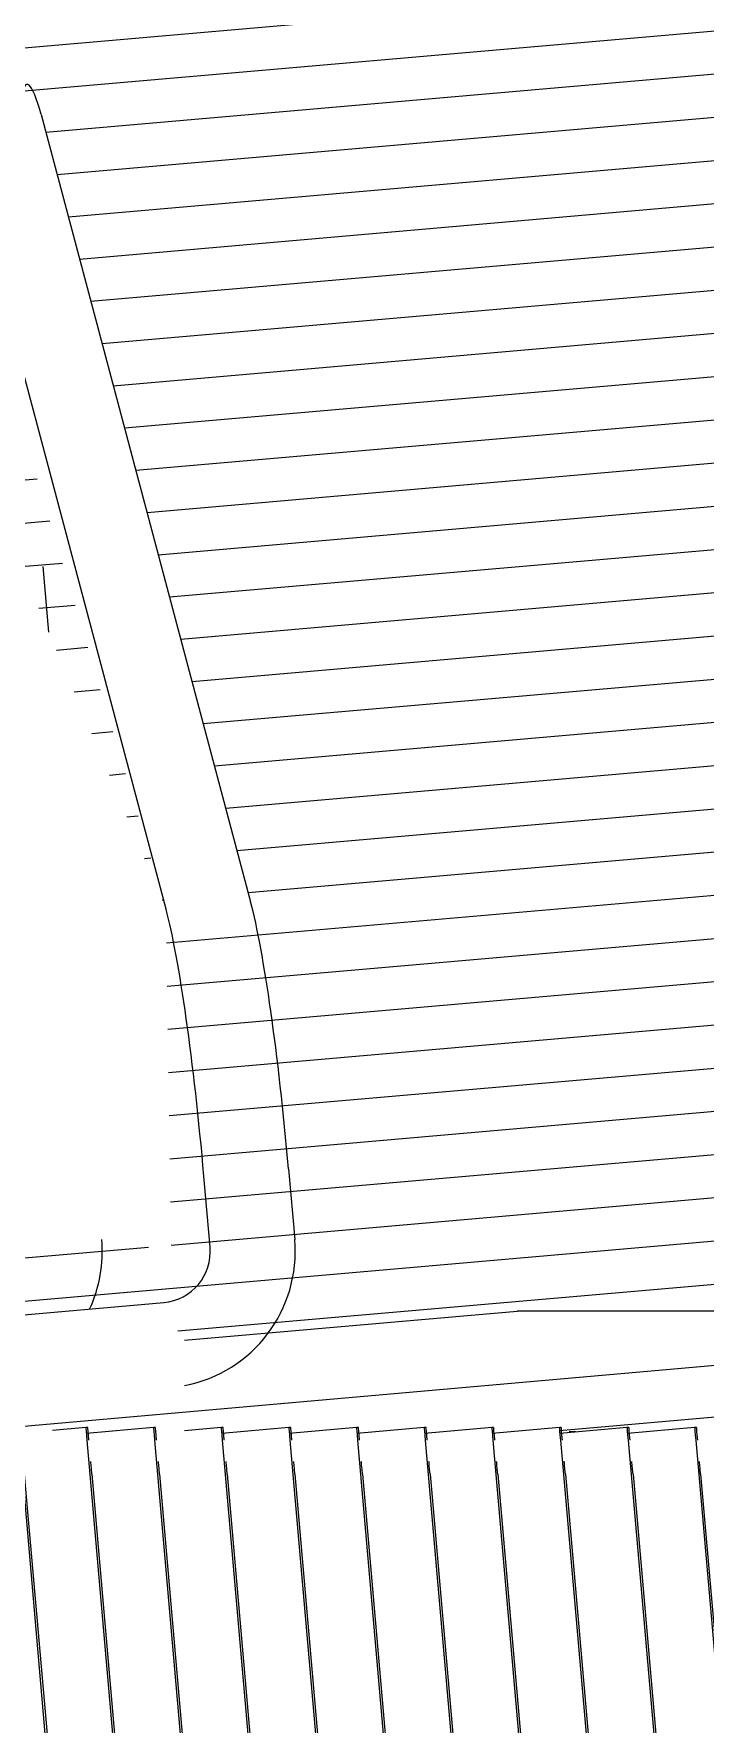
# Model space of a CAD drawing. Header units: millimetres. Extents: x 4237772 to 4686020, y -673 to 29459.
# Drawn here: x 4322962.8 to 4323002.2, y 16834.7 to 16933.9 of the extents above; entities that cross this region are included whole.
import ezdxf

# ---------------------------------------------------------------- set-up
doc = ezdxf.new("R2010")
doc.units = ezdxf.units.MM
doc.layers.add('A-ROOF-PATT', color=132, linetype='Continuous', lineweight=5)
doc.layers.add('Q-SPCQ', color=91, linetype='Continuous', lineweight=5)

# ---------------------------------------------------------------- blocks, each defined once
blk = doc.blocks.new('Static Line_Sayfa_Metal Deck_Pan Mount - Up to 15 _ pitch - Max 2 Users-1865617-SECTION - GRIDS C4-C5')
at = {"layer": 'Q-SPCQ'}
for p, q in [((4322963.264, 16929.132), (4322975.555, 16882.974)), ((4322970.593, 16882.538), (4322958.302, 16928.696)), ((4322963.719, 16898.775), (4322963.383, 16902.632)), ((4322973.176, 16862.719), (4322972.814, 16866.869)), ((4322977.776, 16867.305), (4322978.138, 16863.155)), ((4322951.337, 16857.79), (4322970.459, 16859.469)), ((4323039.239, 16858.966), (4322957.976, 16851.829)), ((4322971.666, 16857.25), (4322991.194, 16858.965)), ((4323039.239, 16858.966), (4322991.194, 16858.965)), ((4322993.684, 16851.954), (4323037.414, 16855.794))]:
    blk.add_line(p, q, dxfattribs=at)
for centre, major_axis, ratio, start_param, end_param in [((4322963.962, 16913.463), (-1.531, 17.433), 0.086705, 5.821787, 6.581005), ((4322971.291, 16866.869), (-1.531, 17.433), 0.086705, 4.70498, 5.821787), ((4322976.253, 16867.305), (-1.531, 17.433), 0.086705, 4.704776, 5.821787), ((4322958.884, 16862.458), (0, 8), 0.996205, 4.276038, 4.799636), ((4322970.199, 16862.458), (0, 3), 0.996205, 3.22884, 4.799636), ((4322970.199, 16862.458), (0, 8), 0.996205, 3.328477, 4.799636)]:
    blk.add_ellipse(centre, major_axis=major_axis, ratio=ratio, start_param=start_param, end_param=end_param, dxfattribs=at)
blk = doc.blocks.new('Static Line_Sayfa_Metal Deck_Pan Mount - Up to 15 _ pitch - Max 2 Users-1847625-SECTION - GRIDS C4-C5')
at = {"layer": 'Q-SPCQ'}
for p, q in [((4322965.887, 16852.133), (4322963.925, 16851.961)), ((4322966.002, 16852.133), (4322965.887, 16852.133)), ((4322969.856, 16852.133), (4322965.918, 16851.788)), ((4322969.97, 16852.133), (4322969.856, 16852.133)), ((4322973.824, 16852.133), (4322971.666, 16851.944)), ((4322973.939, 16852.133), (4322973.824, 16852.133)), ((4322977.792, 16852.133), (4322973.855, 16851.788)), ((4322977.907, 16852.133), (4322977.792, 16852.133)), ((4322981.761, 16852.133), (4322977.823, 16851.788)), ((4322981.876, 16852.133), (4322981.761, 16852.133)), ((4322985.729, 16852.133), (4322981.792, 16851.788)), ((4322985.844, 16852.133), (4322985.729, 16852.133)), ((4322989.697, 16852.133), (4322985.76, 16851.788)), ((4322989.812, 16852.133), (4322989.697, 16852.133)), ((4322993.666, 16852.133), (4322989.729, 16851.788)), ((4322993.781, 16852.133), (4322993.666, 16852.133)), ((4322997.634, 16852.133), (4322993.697, 16851.788)), ((4322994.239, 16851.898), (4322994.621, 16851.898)), ((4322997.749, 16852.133), (4322997.634, 16852.133)), ((4323001.603, 16852.133), (4322997.665, 16851.788)), ((4323001.718, 16852.133), (4323001.603, 16852.133)), ((4322961.984, 16851.385), (4322965.999, 16805.391)), ((4322965.952, 16851.385), (4322969.968, 16805.391)), ((4322969.92, 16851.385), (4322973.966, 16805.053)), ((4322973.889, 16851.385), (4322977.904, 16805.398)), ((4322977.857, 16851.385), (4322981.842, 16805.742)), ((4322981.825, 16851.385), (4322985.78, 16806.087)), ((4322985.794, 16851.385), (4322989.719, 16806.431)), ((4322989.762, 16851.385), (4322993.657, 16806.776)), ((4322993.731, 16851.385), (4322997.595, 16807.12)), ((4322997.699, 16851.385), (4323001.917, 16803.071)), ((4323001.667, 16851.385), (4323005.886, 16803.071)), ((4322962.273, 16849.393), (4322966.131, 16805.391)), ((4322966.241, 16849.393), (4322970.099, 16805.391)), ((4322970.21, 16849.393), (4322974.096, 16805.064)), ((4322974.178, 16849.393), (4322978.034, 16805.409)), ((4322978.147, 16849.393), (4322981.972, 16805.753)), ((4322982.115, 16849.393), (4322985.91, 16806.098)), ((4322986.083, 16849.393), (4322989.849, 16806.443)), ((4322990.052, 16849.393), (4322993.787, 16806.787)), ((4322994.02, 16849.393), (4322997.725, 16807.132)), ((4322997.988, 16849.393), (4323002.224, 16801.078)), ((4323001.957, 16849.393), (4323006.173, 16801.299))]:
    blk.add_line(p, q, dxfattribs=at)
for centre, start_param, end_param in [((4322965.974, 16851.137), 0, 1.318576), ((4322966.089, 16851.137), 4.964488, 6.283124), ((4322969.943, 16851.137), 0, 1.318576), ((4322970.058, 16851.137), 4.964488, 6.283126), ((4322973.911, 16851.137), 0, 1.318576), ((4322974.026, 16851.137), 4.964488, 6.283124), ((4322977.879, 16851.137), 0, 1.318576), ((4322977.994, 16851.137), 4.964488, 6.283124), ((4322981.848, 16851.137), 0, 1.318576), ((4322981.963, 16851.137), 4.964488, 6.283124), ((4322985.816, 16851.137), 0, 1.318576), ((4322985.931, 16851.137), 4.964488, 6.283124), ((4322989.785, 16851.137), 0, 1.318576), ((4322989.9, 16851.137), 4.964488, 6.283124), ((4322993.753, 16851.137), 0, 1.318576), ((4322993.868, 16851.137), 4.964488, 6.283124), ((4322997.721, 16851.137), 0, 1.318577), ((4322997.836, 16851.137), 4.964488, 6.283125), ((4323001.69, 16851.137), 0, 1.318576), ((4323001.805, 16851.137), 4.964488, 6.283125), ((4322966.262, 16849.144), 4.964488, 6.283125), ((4322970.231, 16849.144), 4.964488, 6.283125), ((4322974.199, 16849.144), 4.964488, 6.283125), ((4322978.168, 16849.144), 4.964488, 6.283125), ((4322982.136, 16849.144), 4.964488, 6.283125), ((4322986.104, 16849.144), 4.964488, 6.283125), ((4322990.073, 16849.144), 4.964488, 6.283125), ((4322994.041, 16849.144), 4.964488, 6.283125), ((4322998.01, 16849.144), 4.964488, 6.283125), ((4323001.978, 16849.144), 4.964488, 6.283125)]:
    blk.add_ellipse(centre, major_axis=(-0.087, 0.996), ratio=0.00069, start_param=start_param, end_param=end_param, dxfattribs=at)

msp = doc.modelspace()

# ---------------------------------------------------------------- hatches: boundary and pattern name
at = {"layer": 'A-ROOF-PATT'}
h = msp.add_hatch(dxfattribs=at)
h.set_pattern_fill('FP_8', color=256, style=0, pattern_type=2)
h.set_pattern_definition([(4.981, (-228585.203, -385739.019), (0.0097379167, 2.5354203988), [])])
h.paths.add_polyline_path([(4321452.809, 16841.744), (4321651.289, 16859.174), (4321640.651, 16856.973), (4321665.868, 16858.427), (4321670.283, 16818.171), (4321455.569, 16800.74), (4321453.057, 16840.121)])
h.paths.add_polyline_path([(4312697.846, 15911.582), (4322758.776, 16788.502), (4322755.13, 16834.64), (4322837.858, 16843.424), (4322839.188, 16848.459), (4322842.007, 16850.484), (4322841.545, 16855.76), (4322852.512, 16857.508), (4322851.555, 16859.813), (4322847.552, 16860.069), (4322844.968, 16863.65), (4322850.53, 16866.872), (4322853.176, 16867.524), (4322853.619, 16868.57), (4322861.194, 16870.971), (4322870.799, 16866.472), (4322872.828, 16866.872), (4322874.341, 16866.872), (4322876.796, 16866.872), (4322878.857, 16866.358), (4322880.764, 16866.872), (4322882.277, 16866.872), (4322884.733, 16866.872), (4322886.246, 16866.872), (4322888.701, 16866.872), (4322890.628, 16871.026), (4322889.265, 16875.821), (4322885.252, 16875.47), (4322881.28, 16921.628), (4322885.605, 16922.064), (4322884.361, 16927.676), (4322888.12, 16929.044), (4322886.653, 16917.511), (4322889.569, 16917.503), (4322890.865, 16917.532), (4322893.538, 16917.503), (4322894.833, 16917.532), (4322897.506, 16917.503), (4322898.801, 16917.532), (4322901.474, 16917.503), (4322902.77, 16917.532), (4322905.443, 16917.503), (4322906.738, 16917.532), (4322909.411, 16917.503), (4322910.707, 16917.532), (4322913.38, 16917.503), (4322914.675, 16917.532), (4322917.348, 16917.503), (4322918.643, 16917.532), (4322921.316, 16917.503), (4322922.612, 16917.532), (4322925.285, 16917.503), (4322926.58, 16917.532), (4322929.433, 16915.452), (4322930.548, 16917.532), (4322933.368, 16915.838), (4322934.517, 16917.532), (4322937.302, 16916.224), (4322938.485, 16917.532), (4322941.237, 16916.61), (4322942.454, 16910.388), (4322946.741, 16910.324), (4322951.486, 16875.91), (4322954.433, 16872.108), (4322954.492, 16869.95), (4322956.194, 16859.178), (4322970.503, 16858.965), (4322971.666, 16857.25), (4323010.161, 16858.966), (4323039.239, 16858.966), (4323058.167, 16818.219), (4323037.414, 16817.941), (4323010.161, 16817.752), (4323013.469, 16810.658), (4332377.319, 17627.85), (4330165.104, 17625.699), (4322373.478, 16936.146), (4322500.146, 16938.314), (4322504.493, 16938.639), (4322512.331, 16937.363), (4322517.158, 16933.841), (4322515.33, 16928.436), (4322509.478, 16921.523), (4322510.174, 16924.635), (4322512.359, 16923.991), (4322514.892, 16860.805), (4322507.929, 16860.805), (4322501.737, 16925.689), (4322495.868, 16928.179), (4322283.257, 16928.162), (4322056.012, 16908.051), (4322057.413, 16863.05), (4322057.618, 16860.797), (4322050.655, 16860.797), (4322046.878, 16907.242), (4321602.569, 16867.921), (4321603.148, 16863.042), (4321600.139, 16863.042), (4321600.344, 16860.788), (4321593.381, 16860.788), (4321592.368, 16867.019), (4321221.627, 16834.208), (4321229.071, 16818.184), (4321208.318, 16817.906), (4321177.858, 16817.905), (4321172.312, 16829.844), (4321062.009, 16817.903), (4321058.076, 16803.167), (4321052.757, 16802.889), (4321006.864, 16802.888), (4321010.23, 16815.5), (4310814.558, 15911.584), (4312682.865, 15911.582)])
h.paths.add_polyline_path([(4321912.843, 16800.748), (4321910.389, 16841.779), (4322123.142, 16858.436), (4322127.557, 16818.18), (4321924.659, 16801.786)])
h.paths.add_polyline_path([(4322370.117, 16800.757), (4322367.663, 16841.788), (4322580.416, 16858.444), (4322584.831, 16818.189), (4322381.933, 16801.795)])
h.paths.add_polyline_path([(4323009.352, 16810.3), (4323009.43, 16812.222), (4323009.184, 16812.222)])
h.paths.add_polyline_path([(4322918.623, 16852.592), (4322918.716, 16854.937), (4322918.569, 16853.21)])
h.paths.add_polyline_path([(4321547.081, 16855.412), (4321546.436, 16862.802), (4321567.192, 16863.102), (4321565.657, 16856.973), (4321547.597, 16855.449)])
h.paths.add_polyline_path([(4322004.355, 16855.421), (4322003.711, 16862.811), (4322024.466, 16863.11), (4322022.931, 16856.982), (4322004.871, 16855.458)])
h.paths.add_polyline_path([(4322461.629, 16855.429), (4322460.985, 16862.819), (4322481.74, 16863.119), (4322480.206, 16856.991), (4322462.145, 16855.467)])
h.paths.add_polyline_path([(4322857.199, 16857.13), (4322857.658, 16858.063), (4322857.166, 16857.508)])
h.paths.add_polyline_path([(4322872.923, 16857.464), (4322871.947, 16859.514), (4322872.919, 16857.508)])
h.paths.add_polyline_path([(4322906.712, 16857.643), (4322907.506, 16859.514), (4322906.697, 16857.808)])
h.paths.add_polyline_path([(4322910.68, 16857.643), (4322911.623, 16857.808), (4322910.666, 16857.808)])
h.paths.add_polyline_path([(4322970.593, 16882.538), (4322958.92, 16921.523), (4322958.302, 16928.696), (4322963.38, 16928.696), (4322975.555, 16882.974), (4322973.176, 16882.765)])
h.paths.add_polyline_path([(4322970.176, 16862.719), (4322961.861, 16862.719), (4322961.861, 16903.163), (4322970.593, 16882.538), (4322970.893, 16862.719), (4322970.459, 16862.719)])
h.paths.add_polyline_path([(4322005.47, 16866.142), (4322009.057, 16872.052), (4322012.547, 16874.574), (4322017.038, 16869.787), (4322021.756, 16869.378), (4322020.641, 16867.41), (4322006.474, 16866.218)])
h.paths.add_polyline_path([(4322462.744, 16866.151), (4322466.331, 16872.06), (4322469.821, 16874.583), (4322474.16, 16869.749), (4322479.03, 16869.387), (4322477.915, 16867.419), (4322463.748, 16866.227)])
h.paths.add_polyline_path([(4322939.38, 16921.121), (4322935.406, 16926.797), (4322938.682, 16929.091), (4322939.36, 16921.347)])
h.paths.add_polyline_path([(4322940.399, 16921.347), (4322940.73, 16927.787), (4322942.79, 16926.474), (4322940.481, 16921.523)])

# ---------------------------------------------------------------- block references
at = {"layer": 'Q-SPCQ'}
for name in ['Static Line_Sayfa_Metal Deck_Pan Mount - Up to 15 _ pitch - Max 2 Users-1865617-SECTION - GRIDS C4-C5', 'Static Line_Sayfa_Metal Deck_Pan Mount - Up to 15 _ pitch - Max 2 Users-1847625-SECTION - GRIDS C4-C5']:
    msp.add_blockref(name, (0, 0), dxfattribs=at)

doc.saveas('drawing.dxf')
